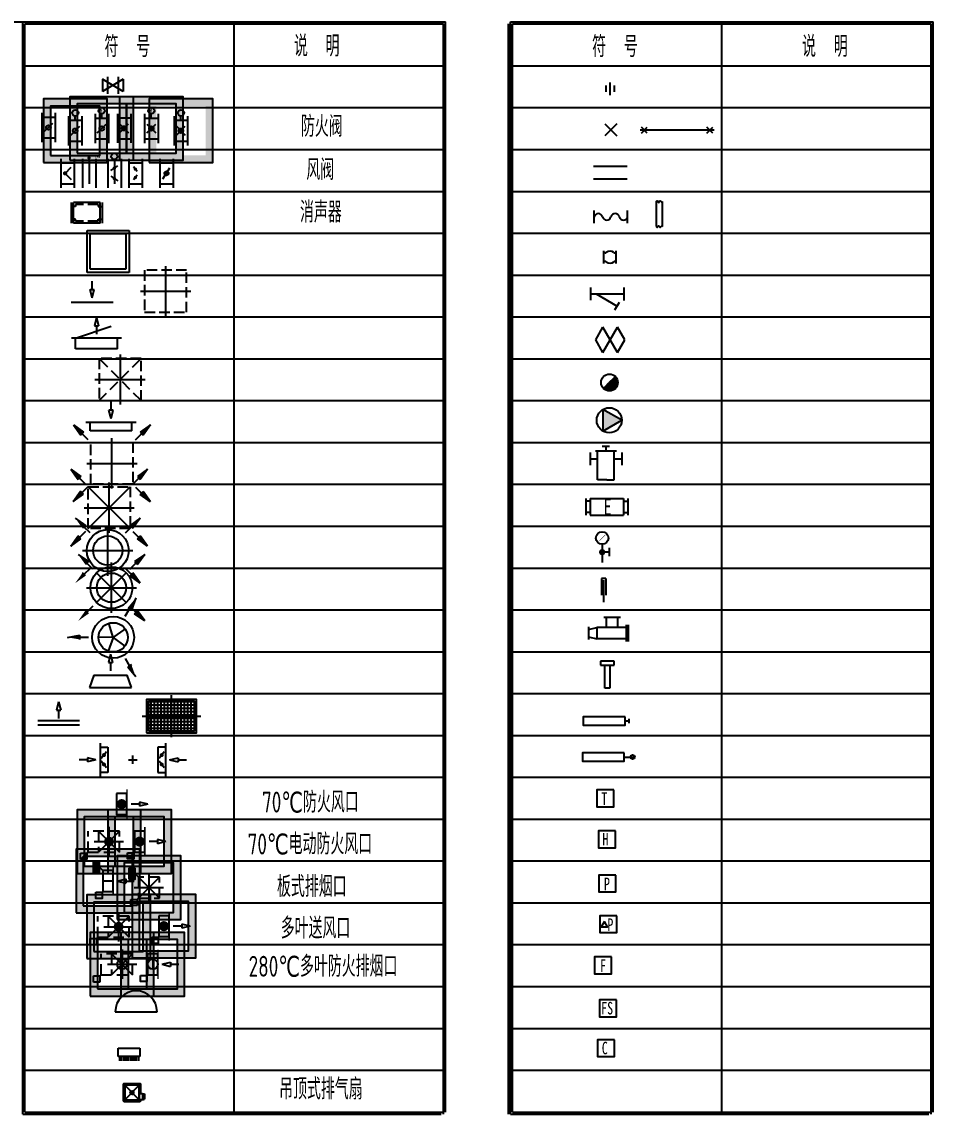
# Model space of a CAD drawing. Extents: x -671963 to 121422, y -4288 to 1713462.
# Drawn here: x -43734 to -21955, y 10145 to 36245 of the extents above; entities that cross this region are included whole.
import ezdxf
from ezdxf.enums import TextEntityAlignment as Align

# ---------------------------------------------------------------- set-up
doc = ezdxf.new("R2010")
doc.units = 0
doc.header["$LTSCALE"] = 1000
for name, pattern in [('DASH', [0.35, 0.25, -0.1]), ('DASHED2', [0.375, 0.25, -0.125]), ('HIDDEN', [9.525, 6.35, -3.175])]:
    doc.linetypes.add(name, pattern=pattern)
doc.layers.get('0').update_dxf_attribs({"linetype": 'CONTINUOUS'})
doc.layers.add('H-CON', color=7, linetype='CONTINUOUS', plot=False)
for name, color, linetype in [('H-DAPP-DAMP', 3, 'CONTINUOUS'), ('H-DAPP-EDAMP', 31, 'CONTINUOUS'), ('H-DAPP-FDAMP', 161, 'CONTINUOUS'), ('H-DAPP-GRIL', 11, 'CONTINUOUS'), ('H-DAPP-GRIL-MDV', 11, 'CONTINUOUS'), ('H-DIMS', 3, 'CONTINUOUS'), ('H-DUCT-APPE', 7, 'CONTINUOUS'), ('H-EQUP-ELSE', 4, 'CONTINUOUS'), ('H-EQUP-FAN', 4, 'CONTINUOUS'), ('H-EQUP-HEAT', 4, 'CONTINUOUS'), ('H-EQUP-PUMP', 4, 'CONTINUOUS'), ('H-HT-PIPE-DPG', 120, 'CONTINUOUS'), ('h-papp-valv', 3, 'CONTINUOUS'), ('H-PIPE', 1, 'CONTINUOUS'), ('H-PIPE-DIMS', 7, 'CONTINUOUS'), ('M-HT-EQPM', 10, 'CONTINUOUS')]:
    doc.layers.add(name, color=color, linetype=linetype)
doc.styles.get("Standard").update_dxf_attribs({"font": 'STFANGSO.TTF', "width": 0.7})
doc.styles.add('TH-STYLE1', font='STFANGSO.TTF', dxfattribs={"width": 0.7})
doc.styles.add('TH-STYLE3', font='TSSDENG', dxfattribs={"width": 0.7, "bigfont": 'TSSDCHN'})

# ---------------------------------------------------------------- blocks, each defined once
blk = doc.blocks.new('*U17')
at = {"layer": 'H-DUCT-APPE'}
for p, q in [((-500, 740), (0, 740)), ((-500, 690), (0, 690)), ((-500, 50), (-500, 690)), ((-450, 640), (-400, 640)), ((-400, 640), (-400, 740)), ((-100, 640), (-100, 740)), ((-50, 640), (-100, 640)), ((0, 50), (0, 690)), ((-500, 50), (0, 50)), ((-500, 0), (0, 0)), ((-450, 100), (-400, 100)), ((-400, 100), (-400, 0)), ((-100, 100), (-100, 0)), ((-50, 100), (-100, 100))]:
    blk.add_line(p, q, dxfattribs=at)
at = {"layer": 'H-DUCT-APPE', "linetype": 'DASH'}
for p, q in [((-450, 100), (-450, 640)), ((-50, 100), (-50, 640))]:
    blk.add_line(p, q, dxfattribs=at)
blk = doc.blocks.new('*U57')
at = {"layer": 'H-DAPP-GRIL', "linetype": 'ByBlock'}
for p, q in [((0, 500), (0, 700)), ((50, 500), (-50, 500)), ((0, 300), (-50, 500)), ((0, 300), (50, 500))]:
    blk.add_line(p, q, dxfattribs=at)
at = {"layer": 'H-DAPP-GRIL'}
for p, q in [((600, 200), (-600, 200)), ((-500, 0), (-500, 200)), ((500, 0), (-500, 0)), ((500, 0), (500, 200))]:
    blk.add_line(p, q, dxfattribs=at)
blk = doc.blocks.new('*U55')
at = {"layer": 'H-DAPP-GRIL'}
for p, q in [((-500, 250), (350, 541)), ((600, 250), (-600, 250)), ((-500, 0), (-500, 250)), ((500, 0), (-500, 0)), ((500, 0), (500, 250))]:
    blk.add_line(p, q, dxfattribs=at)
at = {"layer": 'H-DAPP-GRIL', "linetype": 'ByBlock'}
for p, q in [((0, 750), (-50, 550)), ((-50, 550), (50, 550)), ((0, 750), (50, 550)), ((0, 550), (0, 350))]:
    blk.add_line(p, q, dxfattribs=at)
blk = doc.blocks.new('*U56')
at = {"layer": 'H-DAPP-GRIL', "linetype": 'ByBlock'}
for p, q in [((0, 600), (0, -600)), ((-600, 0), (600, 0))]:
    blk.add_line(p, q, dxfattribs=at)
at = {"layer": 'H-DAPP-GRIL', "linetype": 'DASHED2'}
for p, q in [((-500, -500), (500, 500)), ((500, -500), (-500, 500))]:
    blk.add_line(p, q, dxfattribs=at)
at = {"layer": 'H-DAPP-GRIL', "linetype": 'DASH'}
blk.add_lwpolyline([(-500, -500), (500, -500), (500, 500), (-500, 500)], close=True, dxfattribs=at)
blk = doc.blocks.new('*U53')
at = {"layer": 'H-DAPP-GRIL', "linetype": 'ByBlock'}
for p, q in [((-50, 300), (50, 300)), ((0, 100), (-50, 300)), ((0, 300), (0, 500)), ((0, 100), (50, 300))]:
    blk.add_line(p, q, dxfattribs=at)
at = {"layer": 'H-DAPP-GRIL'}
blk.add_line((-500, 0), (500, 0), dxfattribs=at)
blk = doc.blocks.new('*U54')
at = {"layer": 'H-DAPP-GRIL', "linetype": 'ByBlock'}
for p, q in [((0, 600), (0, -600)), ((-600, 0), (600, 0))]:
    blk.add_line(p, q, dxfattribs=at)
at = {"layer": 'H-DAPP-GRIL', "linetype": 'DASH'}
blk.add_lwpolyline([(-500, -500), (500, -500), (500, 500), (-500, 500)], close=True, dxfattribs=at)
blk = doc.blocks.new('*U58')
at = {"layer": 'H-DAPP-GRIL'}
for points in [[(-675, 743), (-745, 673), (-920, 918)], [(674, 744), (744, 674), (919, 919)], [(-681, -737), (-752, -667), (-926, -912)], [(674, -744), (744, -674), (919, -919)]]:
    blk.add_hatch(color=256, dxfattribs=at).paths.add_polyline_path(points)
for p, q in [((-920, 918), (-675, 743)), ((-920, 918), (-745, 673)), ((919, 919), (674, 744)), ((919, 919), (744, 674)), ((-675, 743), (-745, 673)), ((-567, 565), (-710, 708)), ((0, -600), (0, 600)), ((566, 566), (709, 709)), ((674, 744), (744, 674)), ((-600, 0), (600, 0)), ((-926, -912), (-752, -667)), ((-926, -912), (-681, -737)), ((-681, -737), (-752, -667)), ((-573, -558), (-716, -702)), ((566, -566), (709, -709)), ((674, -744), (744, -674)), ((919, -919), (674, -744)), ((919, -919), (744, -674))]:
    blk.add_line(p, q, dxfattribs=at)
at = {"layer": 'H-DAPP-GRIL', "linetype": 'DASH'}
for p, q in [((-500, -500), (-500, 500)), ((-500, 500), (500, 500)), ((500, 500), (500, -500)), ((500, -500), (-500, -500))]:
    blk.add_line(p, q, dxfattribs=at)
blk = doc.blocks.new('*U59')
at = {"layer": 'H-DAPP-GRIL'}
for points in [[(-675, 743), (-745, 673), (-920, 918)], [(674, 744), (744, 674), (919, 919)], [(-675, -743), (-745, -673), (-920, -918)], [(674, -744), (744, -674), (919, -919)]]:
    blk.add_hatch(color=256, dxfattribs=at).paths.add_polyline_path(points)
for p, q in [((-920, 918), (-675, 743)), ((-920, 918), (-745, 673)), ((919, 919), (674, 744)), ((919, 919), (744, 674)), ((-675, 743), (-745, 673)), ((-567, 565), (-710, 708)), ((0, -600), (0, 600)), ((566, 566), (709, 709)), ((674, 744), (744, 674)), ((-500, -500), (500, 500)), ((-500, 500), (500, -500)), ((-600, 0), (600, 0)), ((-497, -497), (-500, -500)), ((-920, -918), (-745, -673)), ((-920, -918), (-675, -743)), ((-675, -743), (-745, -673)), ((-567, -565), (-710, -708)), ((566, -566), (709, -709)), ((674, -744), (744, -674)), ((919, -919), (674, -744)), ((919, -919), (744, -674))]:
    blk.add_line(p, q, dxfattribs=at)
at = {"layer": 'H-DAPP-GRIL', "linetype": 'DASH'}
for p, q in [((-500, -500), (-500, 500)), ((-500, 500), (500, 500)), ((500, 500), (500, -500)), ((500, -500), (-500, -500))]:
    blk.add_line(p, q, dxfattribs=at)
blk = doc.blocks.new('*U60')
at = {"layer": 'H-DAPP-GRIL'}
for points in [[(-533, 603), (-603, 533), (-778, 778)], [(533, 603), (603, 533), (778, 778)], [(-533, -603), (-603, -533), (-778, -778)], [(533, -603), (603, -533), (778, -778)]]:
    blk.add_hatch(color=256, dxfattribs=at).paths.add_polyline_path(points)
for p, q in [((-778, 778), (-533, 603)), ((-533, 603), (-603, 533)), ((-424, 424), (-568, 568)), ((0, -600), (0, 600)), ((424, 424), (568, 568)), ((778, 778), (533, 603)), ((533, 603), (603, 533)), ((778, 778), (603, 533)), ((-600, 0), (600, 0)), ((-424, -424), (-568, -568)), ((424, -424), (568, -568)), ((-533, -603), (-603, -533)), ((533, -603), (603, -533)), ((778, -778), (533, -603)), ((778, -778), (603, -533))]:
    blk.add_line(p, q, dxfattribs=at)
for radius in [500, 350]:
    blk.add_circle((0, 0), radius, dxfattribs=at)
blk = doc.blocks.new('*U61')
at = {"layer": 'H-DAPP-GRIL'}
for points in [[(-551, 622), (-622, 551), (-796, 796)], [(551, 622), (622, 551), (796, 796)], [(-551, -622), (-622, -551), (-796, -796)], [(551, -622), (622, -551), (796, -796)]]:
    blk.add_hatch(color=256, dxfattribs=at).paths.add_polyline_path(points)
for p, q in [((-796, 796), (-551, 622)), ((796, 796), (551, 622)), ((796, 796), (622, 551)), ((-551, 622), (-622, 551)), ((-443, 443), (-586, 586)), ((0, -600), (0, 600)), ((443, 443), (586, 586)), ((551, 622), (622, 551)), ((-354, -354), (354, 354)), ((354, -354), (-354, 354)), ((-600, 0), (600, 0)), ((-443, -443), (-586, -586)), ((443, -443), (586, -586)), ((-551, -622), (-622, -551)), ((551, -622), (622, -551)), ((796, -796), (551, -622)), ((796, -796), (622, -551))]:
    blk.add_line(p, q, dxfattribs=at)
for radius in [500, 350]:
    blk.add_circle((0, 0), radius, dxfattribs=at)
blk = doc.blocks.new('*U62')
at = {"layer": 'H-DAPP-GRIL'}
for points in [[(350, 710), (436, 660), (541, 942)], [(-794, -50), (-794, 50), (-1091, 0)], [(436, -660), (349, -710), (541, -942)]]:
    blk.add_hatch(color=256, dxfattribs=at).paths.add_polyline_path(points)
for p, q in [((541, 942), (436, 660)), ((291, 509), (393, 685)), ((350, 710), (436, 660)), ((0, 0), (-103, 335)), ((-1091, 0), (-794, 50)), ((-794, -50), (-794, 50)), ((-591, 0), (-794, 0)), ((0, 0), (-350, 8)), ((0, 0), (-116, -330)), ((0, 0), (288, 199)), ((0, 0), (278, -213)), ((291, -509), (392, -685)), ((436, -660), (349, -710)), ((541, -942), (349, -710))]:
    blk.add_line(p, q, dxfattribs=at)
for radius in [500, 350]:
    blk.add_circle((0, 0), radius, dxfattribs=at)
blk = doc.blocks.new('*U65')
at = {"layer": 'H-DAPP-GRIL'}
for p, q in [((-780, 400), (-780, -400)), ((-780, 300), (-600, 300)), ((-600, 300), (-600, -300)), ((780, 300), (600, 300)), ((600, 300), (600, -300)), ((780, 400), (780, -400)), ((-627, 191), (-753, 34)), ((-100, 0), (100, 0)), ((0, -100), (0, 100)), ((753, 191), (627, 34)), ((-627, -191), (-753, -34)), ((753, -191), (627, -34)), ((-600, -300), (-780, -300)), ((600, -300), (780, -300))]:
    blk.add_line(p, q, dxfattribs=at)
at = {"layer": 'H-DAPP-GRIL', "linetype": 'ByBlock'}
for p, q in [((-1080, 50), (-1080, -50)), ((-880, 0), (-1080, 50)), ((880, 0), (1080, 50)), ((1080, 50), (1080, -50)), ((-1080, 0), (-1280, 0)), ((-880, 0), (-1080, -50)), ((880, 0), (1080, -50)), ((1080, 0), (1280, 0))]:
    blk.add_line(p, q, dxfattribs=at)
at = {"layer": 'H-DAPP-GRIL', "const_width": 48}
for points in [[(-714, 112, 1), (-666, 112, 1)], [(666, 112, 1), (714, 112, 1)], [(-714, -112, -1), (-666, -112, -1)], [(666, -112, -1), (714, -112, -1)]]:
    blk.add_lwpolyline(points, format="xyb", close=True, dxfattribs=at)
blk = doc.blocks.new('*U63')
at = {"layer": 'H-DAPP-GRIL', "linetype": 'ByBlock'}
for p, q in [((0, 800), (-50, 600)), ((0, 800), (50, 600)), ((-50, 600), (50, 600)), ((0, 600), (0, 400)), ((-400, 300), (-500, 0)), ((-400, 300), (400, 300)), ((500, 0), (400, 300)), ((-500, 0), (500, 0))]:
    blk.add_line(p, q, dxfattribs=at)
blk = doc.blocks.new('*U81')
at = {"layer": 'H-DAPP-GRIL', "linetype": 'ByBlock'}
for p, q in [((0, 550), (-50, 350)), ((0, 550), (50, 350)), ((-50, 350), (50, 350)), ((0, 350), (0, 150)), ((-500, 100), (500, 100))]:
    blk.add_line(p, q, dxfattribs=at)
at = {"layer": 'H-DAPP-GRIL'}
blk.add_line((-500, 0), (500, 0), dxfattribs=at)
blk = doc.blocks.new('*U64')
at = {"layer": 'H-DAPP-GRIL'}
h = blk.add_hatch(dxfattribs=at)
h.set_pattern_fill('ANSI37', color=256, scale=50, angle=45, style=0)
h.set_pattern_definition([(90, (0, 0), (-79.375, 7e-15), []), (180, (0, 0), (-7e-15, -79.375), [])])
h.paths.add_polyline_path([(-550, -350), (550, -350), (550, 350), (-550, 350)])
for points in [[(-600, -400), (600, -400), (600, 400), (-600, 400)], [(-550, -350), (550, -350), (550, 350), (-550, 350)]]:
    blk.add_lwpolyline(points, close=True, dxfattribs=at)
for points in [[(0, -500), (0, 500)], [(-700, 0), (700, 0)]]:
    blk.add_lwpolyline(points, dxfattribs=at)
blk = doc.blocks.new('*U82')
at = {"layer": 'H-DAPP-GRIL', "linetype": 'ByBlock'}
for p, q in [((0, 750), (-50, 550)), ((-50, 550), (50, 550)), ((0, 750), (50, 550)), ((0, 550), (0, 350))]:
    blk.add_line(p, q, dxfattribs=at)
at = {"layer": 'H-DAPP-GRIL', "linetype": 'ByBlock', "const_width": 35}
blk.add_lwpolyline([(-350, 250), (350, 250)], dxfattribs=at)
at = {"layer": 'H-DAPP-GRIL', "linetype": 'ByBlock'}
blk.add_lwpolyline([(-250, 0), (250, 0), (250, 250), (-250, 250)], close=True, dxfattribs=at)
at = {"layer": 'H-DAPP-GRIL', "linetype": 'ByBlock', "const_width": 120}
blk.add_lwpolyline([(-60, 125, 1), (60, 125, 1)], format="xyb", close=True, dxfattribs=at)
blk = doc.blocks.new('弱电控制点-控制+反馈')
at = {"layer": 'H-CON'}
h = blk.add_hatch(color=256, dxfattribs=at)
h.dxf.hatch_style = 1
h.paths.add_polyline_path([(760, 760), (-760, 760), (-760, -760), (760, -760), (760, 518), (590, 402), (590, -590), (-590, -590), (-590, 590), (590, 590), (590, 402), (760, 518)])
for points in [[(-760, -760), (760, -760), (760, 760), (-760, 760)], [(-590, -590), (590, -590), (590, 590), (-590, 590)]]:
    blk.add_lwpolyline(points, close=True, dxfattribs=at)
blk = doc.blocks.new('*U204')
at = {"layer": 'H-DAPP-GRIL-MDV'}
h = blk.add_hatch(color=256, dxfattribs=at)
h.dxf.hatch_style = 1
h.paths.add_polyline_path([(415, -165), (415, -15), (265, -15)])
at = {"layer": 'H-DAPP-GRIL-MDV', "linetype": 'ByBlock'}
for p, q in [((0, 750), (-50, 550)), ((-50, 550), (50, 550)), ((0, 750), (50, 550)), ((0, 550), (0, 350))]:
    blk.add_line(p, q, dxfattribs=at)
at = {"layer": 'H-DAPP-GRIL-MDV'}
for p, q in [((265, -15), (250, 0)), ((415, -165), (265, -15))]:
    blk.add_line(p, q, dxfattribs=at)
at = {"layer": 'H-DAPP-GRIL-MDV', "linetype": 'ByBlock', "const_width": 35}
blk.add_lwpolyline([(-350, 250), (350, 250)], dxfattribs=at)
at = {"layer": 'H-DAPP-GRIL-MDV', "linetype": 'ByBlock'}
blk.add_lwpolyline([(-250, 0), (250, 0), (250, 250), (-250, 250)], close=True, dxfattribs=at)
at = {"layer": 'H-DAPP-GRIL-MDV', "linetype": 'ByBlock', "const_width": 120}
blk.add_lwpolyline([(-60, 125, 1), (60, 125, 1)], format="xyb", close=True, dxfattribs=at)
at = {"layer": 'H-DAPP-GRIL-MDV'}
blk.add_lwpolyline([(265, -165), (265, -15), (415, -15), (415, -165)], close=True, dxfattribs=at)
at = {"layer": 'H-CON', "rotation": 90}
blk.add_blockref('弱电控制点-控制+反馈', (0, 125), dxfattribs=at)
blk = doc.blocks.new('*U203')
at = {"layer": 'H-DAPP-GRIL-MDV', "linetype": 'ByBlock'}
h = blk.add_hatch(color=256, dxfattribs=at)
h.dxf.hatch_style = 1
h.paths.add_polyline_path([(-530, -430), (-530, -280), (-680, -430)])
for p, q in [((0, 350), (0, -350)), ((-350, 0), (350, 0)), ((250, 250), (-250, -250)), ((-250, 250), (250, -250)), ((-500, -250), (-530, -280)), ((-680, -430), (-680, -280)), ((-680, -280), (-530, -280)), ((-680, -430), (-530, -280)), ((-530, -430), (-680, -430)), ((-530, -280), (-530, -430))]:
    blk.add_line(p, q, dxfattribs=at)
at = {"layer": 'H-DAPP-GRIL-MDV', "linetype": 'DASHED2'}
for p, q in [((-500, -250), (-500, 250)), ((250, 250), (-500, 250)), ((-250, 250), (-250, -250)), ((250, -250), (250, 250)), ((-500, -250), (250, -250))]:
    blk.add_line(p, q, dxfattribs=at)
at = {"layer": 'H-DAPP-GRIL-MDV', "linetype": 'ByBlock', "const_width": 117}
blk.add_lwpolyline([(-58, 0, 1), (58, 0, 1)], format="xyb", close=True, dxfattribs=at)
at = {"layer": 'H-CON'}
blk.add_blockref('弱电控制点-控制+反馈', (0, 0), dxfattribs=at)
blk = doc.blocks.new('*U209')
at = {"layer": 'H-DAPP-GRIL-MDV', "linetype": 'ByBlock'}
for p, q in [((0, 350), (0, -350)), ((-350, 0), (350, 0)), ((250, 250), (-250, -250)), ((-250, 250), (250, -250)), ((-500, -250), (-530, -280)), ((-680, -430), (-680, -280)), ((-680, -280), (-530, -280)), ((-530, -430), (-680, -430)), ((-530, -280), (-530, -430))]:
    blk.add_line(p, q, dxfattribs=at)
at = {"layer": 'H-DAPP-GRIL-MDV', "linetype": 'DASHED2'}
for p, q in [((-500, -250), (-500, 250)), ((250, 250), (-500, 250)), ((-250, 250), (-250, -250)), ((250, -250), (250, 250)), ((-500, -250), (250, -250))]:
    blk.add_line(p, q, dxfattribs=at)
at = {"layer": 'H-DAPP-GRIL-MDV'}
blk.add_circle((0, 0), 120, dxfattribs=at)
at = {"layer": 'H-CON'}
blk.add_blockref('弱电控制点-控制+反馈', (0, 0), dxfattribs=at)
blk = doc.blocks.new('*U210')
at = {"layer": 'H-DAPP-GRIL-MDV', "linetype": 'ByBlock'}
for p, q in [((-50, 550), (50, 550)), ((0, 350), (-50, 550)), ((0, 550), (0, 750)), ((0, 350), (50, 550))]:
    blk.add_line(p, q, dxfattribs=at)
at = {"layer": 'H-DAPP-GRIL-MDV'}
for p, q in [((-120, 125), (120, 125)), ((265, -15), (250, 0))]:
    blk.add_line(p, q, dxfattribs=at)
at = {"layer": 'H-DAPP-GRIL-MDV', "linetype": 'ByBlock', "const_width": 35}
blk.add_lwpolyline([(-350, 250), (350, 250)], dxfattribs=at)
at = {"layer": 'H-DAPP-GRIL-MDV', "linetype": 'ByBlock'}
blk.add_lwpolyline([(-250, 0), (250, 0), (250, 250), (-250, 250)], close=True, dxfattribs=at)
at = {"layer": 'H-DAPP-GRIL-MDV'}
blk.add_lwpolyline([(265, -165), (265, -15), (415, -15), (415, -165)], close=True, dxfattribs=at)
blk.add_circle((0, 125), 120, dxfattribs=at)
at = {"layer": 'H-CON', "rotation": 90}
blk.add_blockref('弱电控制点-控制+反馈', (0, 125), dxfattribs=at)
blk = doc.blocks.new('*U205')
at = {"layer": 'H-DAPP-GRIL-MDV'}
h = blk.add_hatch(color=256, dxfattribs=at)
h.dxf.hatch_style = 1
h.paths.add_polyline_path([(-455, -80), (-455, -230), (-205, -230), (-205, -80)])
at = {"layer": 'H-DAPP-GRIL-MDV', "linetype": 'ByBlock'}
for p, q in [((-50, 550), (50, 550)), ((0, 350), (-50, 550)), ((0, 550), (0, 750)), ((0, 350), (50, 550)), ((-330, -80), (-250, 0)), ((0, 250), (0, 0))]:
    blk.add_line(p, q, dxfattribs=at)
at = {"layer": 'H-DAPP-GRIL-MDV'}
blk.add_line((265, -15), (250, 0), dxfattribs=at)
at = {"layer": 'H-DAPP-GRIL-MDV', "linetype": 'ByBlock', "const_width": 35}
blk.add_lwpolyline([(-350, 250), (350, 250)], dxfattribs=at)
at = {"layer": 'H-DAPP-GRIL-MDV', "linetype": 'ByBlock'}
blk.add_lwpolyline([(-250, 0), (250, 0), (250, 250), (-250, 250)], close=True, dxfattribs=at)
at = {"layer": 'H-DAPP-GRIL-MDV'}
for points in [[(-205, -230), (-205, -80), (-455, -80), (-455, -230)], [(265, -165), (265, -15), (415, -15), (415, -165)]]:
    blk.add_lwpolyline(points, close=True, dxfattribs=at)
at = {"layer": 'H-CON', "rotation": 90}
blk.add_blockref('弱电控制点-控制+反馈', (0, 125), dxfattribs=at)
blk = doc.blocks.new('*U206')
at = {"layer": 'H-DAPP-GRIL-MDV'}
h = blk.add_hatch(color=256, dxfattribs=at)
h.dxf.hatch_style = 1
h.paths.add_polyline_path([(-330, 455), (-480, 455), (-480, 205), (-330, 205)])
at = {"layer": 'H-DAPP-GRIL-MDV', "linetype": 'ByBlock'}
for p, q in [((-330, 330), (-250, 250)), ((0, 350), (0, -350)), ((-350, 0), (350, 0)), ((250, 250), (-250, -250)), ((-250, 250), (250, -250)), ((-250, -250), (-280, -280)), ((-430, -430), (-430, -280)), ((-430, -280), (-280, -280)), ((-280, -430), (-430, -430)), ((-280, -280), (-280, -430))]:
    blk.add_line(p, q, dxfattribs=at)
at = {"layer": 'H-DAPP-GRIL-MDV', "linetype": 'DASHED2'}
for p, q in [((250, 250), (-250, 250)), ((-250, 250), (-250, -250)), ((250, -250), (250, 250)), ((-250, -250), (250, -250))]:
    blk.add_line(p, q, dxfattribs=at)
at = {"layer": 'H-DAPP-GRIL-MDV'}
blk.add_lwpolyline([(-480, 205), (-330, 205), (-330, 455), (-480, 455)], close=True, dxfattribs=at)
at = {"layer": 'H-CON'}
blk.add_blockref('弱电控制点-控制+反馈', (0, 0), dxfattribs=at)
blk = doc.blocks.new('*U208')
at = {"layer": 'H-DAPP-GRIL-MDV', "linetype": 'ByBlock'}
for p, q in [((0, 750), (-50, 550)), ((-50, 550), (50, 550)), ((0, 750), (50, 550)), ((0, 550), (0, 350))]:
    blk.add_line(p, q, dxfattribs=at)
at = {"layer": 'H-DAPP-GRIL-MDV'}
blk.add_line((265, -15), (250, 0), dxfattribs=at)
at = {"layer": 'H-DAPP-GRIL-MDV', "linetype": 'ByBlock', "const_width": 35}
blk.add_lwpolyline([(-350, 250), (350, 250)], dxfattribs=at)
at = {"layer": 'H-DAPP-GRIL-MDV', "linetype": 'ByBlock'}
blk.add_lwpolyline([(-250, 0), (250, 0), (250, 250), (-250, 250)], close=True, dxfattribs=at)
at = {"layer": 'H-DAPP-GRIL-MDV', "linetype": 'ByBlock', "const_width": 120}
blk.add_lwpolyline([(-60, 125, 1), (60, 125, 1)], format="xyb", close=True, dxfattribs=at)
at = {"layer": 'H-DAPP-GRIL-MDV'}
blk.add_lwpolyline([(265, -165), (265, -15), (415, -15), (415, -165)], close=True, dxfattribs=at)
at = {"layer": 'H-CON', "rotation": 90}
blk.add_blockref('弱电控制点-控制+反馈', (0, 125), dxfattribs=at)
blk = doc.blocks.new('*U207')
at = {"layer": 'H-DAPP-GRIL-MDV', "linetype": 'ByBlock'}
for p, q in [((0, 350), (0, -350)), ((-350, 0), (350, 0)), ((250, 250), (-250, -250)), ((-250, 250), (250, -250)), ((-500, -250), (-530, -280)), ((-680, -430), (-680, -280)), ((-680, -280), (-530, -280)), ((-530, -430), (-680, -430)), ((-530, -280), (-530, -430))]:
    blk.add_line(p, q, dxfattribs=at)
at = {"layer": 'H-DAPP-GRIL-MDV', "linetype": 'DASHED2'}
for p, q in [((-500, -250), (-500, 250)), ((250, 250), (-500, 250)), ((-250, 250), (-250, -250)), ((250, -250), (250, 250)), ((-500, -250), (250, -250))]:
    blk.add_line(p, q, dxfattribs=at)
at = {"layer": 'H-DAPP-GRIL-MDV', "linetype": 'ByBlock', "const_width": 117}
blk.add_lwpolyline([(-58, 0, 1), (58, 0, 1)], format="xyb", close=True, dxfattribs=at)
at = {"layer": 'H-CON'}
blk.add_blockref('弱电控制点-控制+反馈', (0, 0), dxfattribs=at)
blk = doc.blocks.new('*U84')
at = {"layer": 'H-DAPP-GRIL'}
blk.add_line((0, 500), (0, -500), dxfattribs=at)
blk.add_arc((0, 0), 500, 270, 90, dxfattribs=at)
blk = doc.blocks.new('*U105')
at = {"layer": 'H-DUCT-APPE'}
for p, q in [((-500, -500), (-500, 500)), ((-500, 500), (500, 500)), ((500, 500), (500, -500)), ((500, -500), (-500, -500))]:
    blk.add_line(p, q, dxfattribs=at)
at = {"layer": 'H-DUCT-APPE', "linetype": 'HIDDEN', "ltscale": 0.5}
for p, q in [((-425, -425), (-425, 425)), ((-425, 425), (425, 425)), ((425, 425), (425, -425)), ((425, -425), (-425, -425))]:
    blk.add_line(p, q, dxfattribs=at)
blk = doc.blocks.new('*U16')
at = {"layer": 'H-EQUP-FAN'}
for p, q in [((173, 173), (-173, -173)), ((-173, 173), (173, -173)), ((173, -27), (249, -27)), ((173, -27), (173, -169)), ((173, -169), (249, -169)), ((249, -27), (249, -169)), ((249, -31), (275, -31)), ((249, -166), (275, -166)), ((275, -31), (275, -166)), ((275, -31), (280, -34)), ((280, -162), (275, -166)), ((280, -34), (280, -162)), ((280, -34), (302, -34)), ((280, -162), (302, -162)), ((302, -34), (302, -162))]:
    blk.add_line(p, q, dxfattribs=at)
blk.add_lwpolyline([(211, -27), (211, 189, 0.414214), (189, 211), (-189, 211, 0.414214), (-211, 189), (-211, -189, 0.414214), (-189, -211), (189, -211, 0.414214), (211, -189), (211, -169)], format="xyb", dxfattribs=at)
blk.add_lwpolyline([(189, -27), (189, 189), (-189, 189), (-189, -189), (189, -189), (189, -169)], dxfattribs=at)
blk.add_lwpolyline([(-173, -173), (173, -173), (173, 173), (-173, 173)], close=True, dxfattribs=at)
blk.add_circle((0, 0), 43.5, dxfattribs=at)
blk = doc.blocks.new('*U104')
at = {"layer": 'H-HT-PIPE-DPG'}
for p, q in [((-225, 0), (-225, -100)), ((-175, 0), (-175, -100)), ((-125, 0), (-125, -100)), ((-75, 0), (-75, -100)), ((-25, 0), (-25, -100)), ((25, 0), (25, -100)), ((75, 0), (75, -100)), ((125, 0), (125, -100)), ((175, 0), (175, -100)), ((225, 0), (225, -100))]:
    blk.add_line(p, q, dxfattribs=at)
at = {"layer": 'M-HT-EQPM'}
for p, q in [((-260, 0), (-260, 200)), ((-260, 200), (260, 200)), ((260, 0), (-260, 0)), ((260, 200), (260, 0))]:
    blk.add_line(p, q, dxfattribs=at)
blk = doc.blocks.new('*U20')
at = {"layer": 'h-papp-valv'}
for p, q in [((186901, 54049), (186901, 53649)), ((187151, 54049), (187151, 53649)), ((187276, 53999), (186776, 53699)), ((187276, 53699), (186776, 53999)), ((186776, 53999), (186776, 53699)), ((187276, 53999), (187276, 53699))]:
    blk.add_line(p, q, dxfattribs=at)
blk = doc.blocks.new('TH-水阀')
at = {"layer": 'h-papp-valv'}
blk.add_blockref('*U20', (-187026, -53849), dxfattribs=at)
blk = doc.blocks.new('*U124')
for p, q in [((-160, 350), (-160, -350)), ((160, 350), (160, -350)), ((-160, 250), (160, 250)), ((-106, -106), (106, 106)), ((-160, -250), (160, -250))]:
    blk.add_line(p, q)
blk.add_circle((0, 0), 55)
blk = doc.blocks.new('*U123')
h = blk.add_hatch(color=256)
edge = h.paths.add_edge_path()
edge.add_arc((0, 0), 55, 0, 360)
for p, q in [((-160, 350), (-160, -350)), ((160, 350), (160, -350)), ((-160, 250), (160, 250)), ((-106, -106), (106, 106)), ((-106, 106), (106, -106)), ((-160, -250), (160, -250))]:
    blk.add_line(p, q)
blk.add_circle((0, 0), 55)
blk = doc.blocks.new('*U200')
for p, q in [((-160, 350), (-160, -350)), ((0, 250), (0, 350)), ((160, 350), (160, -350)), ((-160, 250), (160, 250)), ((-106, -106), (106, 106)), ((-160, -250), (160, -250))]:
    blk.add_line(p, q)
for centre, radius in [((0, 425), 75), ((0, 0), 55)]:
    blk.add_circle(centre, radius)
at = {"layer": 'H-CON'}
blk.add_blockref('弱电控制点-控制+反馈', (0, 0), dxfattribs=at)
at = {"insert": (-41, 478), "char_height": 100, "width": 300.76, "attachment_point": 1}
blk.add_mtext('\\pi-300,l300,t300;{\\fSimSun|b0|i0|c134|p2;M}', dxfattribs=at)
blk = doc.blocks.new('*U199')
h = blk.add_hatch(color=256)
edge = h.paths.add_edge_path()
edge.add_arc((0, 0), 55, 0, 360)
for p, q in [((-160, 350), (-160, -350)), ((0, 250), (0, 350)), ((160, 350), (160, -350)), ((-160, 250), (160, 250)), ((-106, -106), (106, 106)), ((-106, 106), (106, -106)), ((-160, -250), (160, -250))]:
    blk.add_line(p, q)
for centre, radius in [((0, 425), 75), ((0, 0), 55)]:
    blk.add_circle(centre, radius)
at = {"layer": 'H-CON'}
blk.add_blockref('弱电控制点-控制+反馈', (0, 0), dxfattribs=at)
at = {"insert": (-34, 480), "char_height": 100, "width": 300.76, "attachment_point": 1}
blk.add_mtext('\\pi-300,l300,t300;{\\fSimSun|b0|i0|c134|p2;M}', dxfattribs=at)
blk = doc.blocks.new('*U126')
h = blk.add_hatch(color=256)
edge = h.paths.add_edge_path()
edge.add_arc((-55, 0), 51.6, 0, 360)
for p, q in [((-160, 350), (-160, -350)), ((160, 350), (160, -350)), ((-160, 250), (160, 250)), ((-55, 0), (88, 149)), ((-55, 0), (88, -147)), ((-160, -250), (160, -250))]:
    blk.add_line(p, q)
blk = doc.blocks.new('*U128')
for p, q in [((-160, 350), (-160, -350)), ((0, 330), (0, -250)), ((160, 350), (160, -350))]:
    blk.add_line(p, q)
at = {"const_width": 40}
blk.add_lwpolyline([(-20, 369, 1), (20, 369, 1)], format="xyb", close=True, dxfattribs=at)
at = {"insert": (138, 446), "char_height": 80, "width": 324.61, "attachment_point": 1}
blk.add_mtext('CAV', dxfattribs=at)
blk = doc.blocks.new('*U130')
for p, q in [((-160, 350), (-160, -350)), ((0, 330), (0, -250)), ((160, 350), (160, -350)), ((-85, 68), (85, 182)), ((-85, -68), (85, -182))]:
    blk.add_line(p, q)
at = {"const_width": 40}
for points in [[(-20, 125, 1), (20, 125, 1)], [(-20, -125, 1), (20, -125, 1)]]:
    blk.add_lwpolyline(points, format="xyb", close=True, dxfattribs=at)
blk.add_circle((0, 405), 75)
blk = doc.blocks.new('*U132')
for p, q in [((-160, 350), (-160, -350)), ((160, 350), (160, -350)), ((-160, 250), (160, 250)), ((41, 43), (-41, 157)), ((-160, -250), (160, -250)), ((41, -43), (-41, -157))]:
    blk.add_line(p, q)
at = {"const_width": 40}
for points in [[(-20, 100, 1), (20, 100, 1)], [(-20, -100, 1), (20, -100, 1)]]:
    blk.add_lwpolyline(points, format="xyb", close=True, dxfattribs=at)
blk = doc.blocks.new('*U134')
h = blk.add_hatch(color=256)
edge = h.paths.add_edge_path()
edge.add_arc((0, 0), 50, 0, 360)
for p, q in [((-160, 350), (-160, -350)), ((160, 350), (160, -350)), ((-160, 250), (160, 250)), ((-84, -134), (83, 132)), ((-160, -250), (160, -250))]:
    blk.add_line(p, q)
blk.add_circle((0, 0), 50)
blk = doc.blocks.new('*U201')
at = {"layer": 'H-CON'}
h = blk.add_hatch(color=256, dxfattribs=at)
h.dxf.hatch_style = 1
h.paths.add_polyline_path([(760, 760), (-760, 760), (-760, -760), (760, -760), (760, 518), (590, 402), (590, -590), (-590, -590), (-590, 590), (590, 590), (590, 402), (760, 518)])
for p, q in [((-160, 350), (-160, -350)), ((0, 250), (0, 350)), ((160, 350), (160, -350)), ((-160, 250), (160, 250)), ((-106, -106), (106, 106)), ((-160, -250), (160, -250))]:
    blk.add_line(p, q)
for centre, radius in [((0, 425), 75), ((0, 0), 55)]:
    blk.add_circle(centre, radius)
for points in [[(-760, -760), (760, -760), (760, 760), (-760, 760)], [(-590, -590), (590, -590), (590, 590), (-590, 590)]]:
    blk.add_lwpolyline(points, close=True, dxfattribs=at)
blk = doc.blocks.new('*U202')
h = blk.add_hatch(color=256)
edge = h.paths.add_edge_path()
edge.add_arc((0, 0), 55, 0, 360)
at = {"layer": 'H-CON'}
h = blk.add_hatch(color=256, dxfattribs=at)
h.dxf.hatch_style = 1
h.paths.add_polyline_path([(760, 760), (-760, 760), (-760, -760), (760, -760), (760, 518), (590, 402), (590, -590), (-590, -590), (-590, 590), (590, 590), (590, 402), (760, 518)])
for p, q in [((-160, 350), (-160, -350)), ((0, 250), (0, 350)), ((160, 350), (160, -350)), ((-160, 250), (160, 250)), ((-106, -106), (106, 106)), ((-106, 106), (106, -106)), ((-160, -250), (160, -250))]:
    blk.add_line(p, q)
for centre, radius in [((0, 425), 75), ((0, 0), 55)]:
    blk.add_circle(centre, radius)
blk.add_lwpolyline([(-760, -760), (760, -760), (760, 760), (-760, 760)], close=True, dxfattribs=at)
blk = doc.blocks.new('活接头')
at = {"layer": 'H-PIPE'}
for p, q in [((-100, -75), (-100, 75)), ((0, -150), (0, 150)), ((100, -75), (100, 75))]:
    blk.add_line(p, q, dxfattribs=at)
blk = doc.blocks.new('固定支架')
at = {"layer": 'H-PIPE'}
for p, q in [((141, 141), (-141, -141)), ((-141, 141), (141, -141))]:
    blk.add_line(p, q, dxfattribs=at)
blk = doc.blocks.new('导向支架')
at = {"layer": 'H-PIPE'}
for p, q in [((400, 150), (-400, 150)), ((400, -150), (-400, -150))]:
    blk.add_line(p, q, dxfattribs=at)
blk = doc.blocks.new('金属软管')
at = {"layer": 'h-papp-valv'}
for p, q in [((-400, -150), (-400, 150)), ((400, -150), (400, 150))]:
    blk.add_line(p, q, dxfattribs=at)
for centre, start, end in [((-300, -26), 14.4775, 165.5225), ((-100, 26), 194.4775, 345.5225), ((100, -26), 14.4775, 165.5225), ((300, 26), 194.4775, 345.5225)]:
    blk.add_arc(centre, 103, start, end, dxfattribs=at)
blk = doc.blocks.new('橡胶软管')
at = {"layer": 'h-papp-valv'}
for p, q in [((-300, -150), (-300, 150)), ((-264, 101), (-300, 101)), ((-36, 101), (0, 101)), ((0, -150), (0, 150)), ((-264, -101), (-300, -101)), ((-36, -101), (0, -101))]:
    blk.add_line(p, q, dxfattribs=at)
for centre, radius, start, end in [((-264, 138), 37.5, 270, 310.5421), ((-150, 5), 138, 49.4579, 130.5421), ((-36, 138), 37.5, 229.4579, 270), ((-264, -138), 37.5, 49.4579, 90), ((-150, -5), 138, 229.4579, 310.5421), ((-36, -138), 37.5, 90, 130.5421)]:
    blk.add_arc(centre, radius, start, end, dxfattribs=at)
blk = doc.blocks.new('Y型过滤器')
at = {"layer": 'h-papp-valv'}
for p, q in [((-400, -150), (-400, 150)), ((-400, 0), (400, 0)), ((-275, 0), (230, -292)), ((400, -157), (400, 155)), ((170, -385), (288, -201))]:
    blk.add_line(p, q, dxfattribs=at)
blk = doc.blocks.new('波纹管补偿器')
at = {"layer": 'h-papp-valv'}
for p, q in [((-346, 0), (-173, 300)), ((-173, -300), (173, 300)), ((173, -300), (-173, 300)), ((346, 0), (173, 300)), ((-173, -300), (-346, 0)), ((173, -300), (346, 0))]:
    blk.add_line(p, q, dxfattribs=at)
blk = doc.blocks.new('*X144')
at = {"color": 0}
for p, q in [((634.9, 120.48), (635.01, 120.59)), ((634.9, 120.37), (635.12, 120.59)), ((634.9, 120.54), (634.94, 120.59)), ((634.91, 120.31), (635.18, 120.59)), ((634.92, 120.21), (635.3, 120.59)), ((634.93, 120.15), (635.36, 120.59)), ((634.94, 120.05), (635.47, 120.59)), ((634.95, 120), (635.54, 120.59)), ((634.97, 119.91), (635.65, 120.59)), ((634.98, 119.86), (635.71, 120.59)), ((635.01, 119.77), (635.83, 120.59)), ((635.02, 119.72), (635.89, 120.59)), ((635.05, 119.63), (636, 120.59)), ((635.07, 119.59), (636.07, 120.59)), ((635.1, 119.5), (636.18, 120.59)), ((635.12, 119.46), (636.24, 120.59)), ((635.15, 119.38), (636.36, 120.59)), ((635.17, 119.33), (636.42, 120.59)), ((635.21, 119.26), (636.53, 120.59)), ((635.23, 119.22), (636.6, 120.59)), ((635.27, 119.14), (636.71, 120.59)), ((635.29, 119.1), (636.77, 120.59)), ((635.33, 119.03), (636.89, 120.59)), ((635.35, 118.99), (636.95, 120.59)), ((635.4, 118.92), (637.07, 120.59)), ((635.42, 118.88), (637.13, 120.59)), ((635.47, 118.82), (637.24, 120.59)), ((635.5, 118.78), (637.3, 120.59)), ((635.55, 118.72), (637.42, 120.59)), ((635.58, 118.68), (637.48, 120.59)), ((635.63, 118.62), (637.6, 120.59)), ((635.66, 118.59), (637.66, 120.59)), ((635.71, 118.53), (637.77, 120.59)), ((635.74, 118.49), (637.83, 120.59)), ((635.8, 118.44), (637.95, 120.59)), ((635.83, 118.41), (638.01, 120.59)), ((635.89, 118.35), (638.13, 120.59)), ((635.93, 118.32), (638.19, 120.59)), ((635.99, 118.27), (638.3, 120.59)), ((636.02, 118.24), (638.37, 120.59)), ((636.09, 118.19), (638.48, 120.59)), ((636.12, 118.17), (638.54, 120.59)), ((636.19, 118.12), (638.66, 120.59)), ((636.23, 118.09), (638.72, 120.59)), ((636.29, 118.05), (638.83, 120.59)), ((636.33, 118.02), (638.9, 120.59)), ((636.41, 117.98), (639.01, 120.59)), ((636.45, 117.96), (639.07, 120.59)), ((636.52, 117.92), (639.19, 120.59)), ((636.56, 117.9), (639.25, 120.59)), ((636.64, 117.86), (639.36, 120.59)), ((636.68, 117.84), (639.43, 120.59)), ((636.76, 117.81), (639.54, 120.59)), ((636.81, 117.79), (639.6, 120.59)), ((636.89, 117.76), (639.72, 120.59)), ((636.94, 117.74), (639.78, 120.59)), ((637.02, 117.72), (639.89, 120.59)), ((637.07, 117.7), (639.96, 120.59)), ((637.16, 117.68), (640.07, 120.59)), ((637.21, 117.66), (640.13, 120.59)), ((637.31, 117.64), (640.25, 120.59)), ((637.36, 117.63), (640.31, 120.59)), ((637.46, 117.62), (640.42, 120.59)), ((637.51, 117.61), (640.49, 120.59)), ((637.61, 117.6), (640.6, 120.59)), ((637.67, 117.59), (640.66, 120.59)), ((637.78, 117.59), (640.78, 120.59)), ((637.84, 117.59), (640.84, 120.59)), ((637.95, 117.59), (640.89, 120.53)), ((638.02, 117.59), (640.89, 120.46)), ((638.14, 117.6), (640.88, 120.34)), ((638.21, 117.6), (640.88, 120.27)), ((638.34, 117.62), (640.86, 120.14)), ((638.42, 117.63), (640.85, 120.06)), ((638.56, 117.66), (640.82, 119.92)), ((638.64, 117.68), (640.8, 119.84)), ((638.8, 117.73), (640.75, 119.68)), ((638.9, 117.76), (640.72, 119.59)), ((639.08, 117.83), (640.65, 119.4)), ((639.2, 117.88), (640.6, 119.28)), ((639.45, 118.02), (640.46, 119.03)), ((639.63, 118.14), (640.34, 118.85))]:
    blk.add_line(p, q, dxfattribs=at)
blk = doc.blocks.new('疏水器')
at = {"layer": 'h-papp-valv'}
blk.add_line((-341, -141), (-59, 141), dxfattribs=at)
blk.add_circle((-200, 0), 200, dxfattribs=at)
at = {"layer": 'h-papp-valv', "xscale": 66.66666666719242, "yscale": 66.66666666719242, "zscale": 66.66666666719242, "rotation": 45}
blk.add_blockref('*X144', (-24586, -35755), dxfattribs=at)
blk = doc.blocks.new('水泵')
at = {"layer": 'H-EQUP-PUMP'}
blk.add_lwpolyline([(300, 0), (-150, 260), (-150, -260)], close=True, dxfattribs=at)
blk.add_circle((0, 0), 300, dxfattribs=at)
blk.add_solid([(-150, 260), (-150, -260), (300, 0)], dxfattribs=at)
blk = doc.blocks.new('直通型（或反冲型）除污器')
at = {"layer": 'H-EQUP-ELSE'}
for p, q in [((-112, 296), (-288, 296)), ((-200, 296), (-200, 195)), ((-579, 150), (-579, -150)), ((-579, 0), (-400, 0)), ((-450, 195), (50, 195)), ((-400, -504), (-400, 195)), ((0, -504), (0, 195)), ((0, 0), (179, 0)), ((179, 150), (179, -150)), ((-179, -504), (-400, -504)), ((-179, -504), (0, -504))]:
    blk.add_line(p, q, dxfattribs=at)
blk = doc.blocks.new('除污器')
at = {"layer": 'H-EQUP-ELSE'}
for p, q in [((-517, 200), (-517, -200)), ((-417, 136), (-517, 136)), ((-417, 200), (-417, -200)), ((-417, 200), (383, 200)), ((383, 200), (383, -200)), ((383, 136), (483, 136)), ((483, 200), (483, -200)), ((-417, -136), (-517, -136)), ((-417, -200), (383, -200)), ((383, -136), (483, -136))]:
    blk.add_line(p, q, dxfattribs=at)
at = {"layer": 'H-PIPE-DIMS', "style": 'TH-STYLE1', "width": 0.7}
blk.add_text('E', height=400, dxfattribs=at).set_placement((0, 0), align=Align.MIDDLE)
blk = doc.blocks.new('压力表')
at = {"layer": 'H-EQUP-ELSE'}
for p, q in [((0, 438), (0, 234)), ((173, 151), (173, 351)), ((173, 251), (-36, 251)), ((0, 224), (0, 0))]:
    blk.add_line(p, q, dxfattribs=at)
blk.add_lwpolyline([(-63, 528, 11.2, 11.2, 0), (-9, 582, 26.2, 11.2, 0), (74, 665, 11.2, 11.2, 0)], format="xyseb", dxfattribs=at)
at = {"layer": 'H-EQUP-ELSE', "const_width": 75.1}
blk.add_lwpolyline([(0, 213, -1), (0, 288, -1)], format="xyb", close=True, dxfattribs=at)
at = {"layer": 'H-EQUP-ELSE'}
blk.add_circle((0, 588), 150, dxfattribs=at)
blk = doc.blocks.new('温度计')
at = {"layer": 'H-EQUP-ELSE'}
for p, q in [((52, 571), (-52, 571)), ((-52, 571), (-52, 171)), ((0, 528), (0, 0)), ((52, 571), (52, 171))]:
    blk.add_line(p, q, dxfattribs=at)
blk = doc.blocks.new('弯头除污器')
at = {"layer": 'H-EQUP-ELSE'}
for p, q in [((764, 372), (364, 372)), ((428, 136), (428, 372)), ((700, 136), (700, 372)), ((0, 150), (0, -150)), ((0, 86), (200, 136)), ((900, 136), (200, 136)), ((200, 136), (200, -136)), ((900, 200), (900, -200)), ((950, 200), (950, -200)), ((0, -86), (200, -136)), ((900, -136), (200, -136))]:
    blk.add_line(p, q, dxfattribs=at)
blk = doc.blocks.new('离子静电水处理器')
at = {"layer": 'H-EQUP-ELSE'}
for p, q in [((100, 443), (-223, 443)), ((-223, 443), (-223, 345)), ((-223, 345), (100, 345)), ((-123, -205), (-123, 345)), ((0, 345), (0, -205)), ((100, 345), (100, 443)), ((0, -205), (-123, -205))]:
    blk.add_line(p, q, dxfattribs=at)
blk = doc.blocks.new('散热器及手动放气阀')
at = {"layer": 'H-EQUP-HEAT'}
for p, q in [((0, 0), (100, 0)), ((100, -50), (100, 50))]:
    blk.add_line(p, q, dxfattribs=at)
blk.add_lwpolyline([(0, 100), (-1000, 100), (-1000, -100), (0, -100)], close=True, dxfattribs=at)
blk = doc.blocks.new('散热器及温控阀')
at = {"layer": 'H-EQUP-HEAT'}
blk.add_line((0, 0), (250, 0), dxfattribs=at)
blk.add_lwpolyline([(0, 100), (-1000, 100), (-1000, -100), (0, -100)], close=True, dxfattribs=at)
blk.add_circle((200, 0), 50, dxfattribs=at)
blk = doc.blocks.new('温度传感器')
at = {"layer": 'h-papp-valv'}
blk.add_lwpolyline([(203, 400), (-203, 400), (-203, 0), (203, 0)], close=True, dxfattribs=at)
at = {"layer": 'H-PIPE-DIMS', "style": 'TH-STYLE1', "width": 0.7}
blk.add_text('T', height=300, dxfattribs=at).set_placement((-98, 42))
blk = doc.blocks.new('湿度传感器')
at = {"layer": 'h-papp-valv'}
blk.add_lwpolyline([(203, 400), (-203, 400), (-203, 0), (203, 0)], close=True, dxfattribs=at)
at = {"layer": 'H-PIPE-DIMS', "style": 'TH-STYLE1', "width": 0.7}
blk.add_text('H', height=300, dxfattribs=at).set_placement((-110, 54))
blk = doc.blocks.new('压力传感器')
at = {"layer": 'h-papp-valv'}
blk.add_lwpolyline([(203, 400), (-203, 400), (-203, 0), (203, 0)], close=True, dxfattribs=at)
at = {"layer": 'H-PIPE-DIMS', "style": 'TH-STYLE1', "width": 0.7}
blk.add_text('P', height=300, dxfattribs=at).set_placement((-79, 42))
blk = doc.blocks.new('压差传感器')
at = {"layer": 'h-papp-valv'}
blk.add_lwpolyline([(203, 400), (-203, 400), (-203, 0), (203, 0)], close=True, dxfattribs=at)
at = {"layer": 'H-PIPE-DIMS'}
blk.add_lwpolyline([(-91, 268), (-166, 138), (-16, 138)], close=True, dxfattribs=at)
at = {"layer": 'H-PIPE-DIMS', "style": 'TH-STYLE1', "width": 0.7}
blk.add_text('P', height=300, dxfattribs=at).set_placement((-21, 41))
blk = doc.blocks.new('流量传感器')
at = {"layer": 'h-papp-valv'}
blk.add_lwpolyline([(203, 400), (-203, 400), (-203, 0), (203, 0)], close=True, dxfattribs=at)
at = {"layer": 'H-PIPE-DIMS', "style": 'TH-STYLE1', "width": 0.7}
blk.add_text('F', height=300, dxfattribs=at).set_placement((-75, 41))
blk = doc.blocks.new('流量开关')
at = {"layer": 'h-papp-valv'}
blk.add_lwpolyline([(203, 400), (-203, 400), (-203, 0), (203, 0)], close=True, dxfattribs=at)
at = {"layer": 'H-PIPE-DIMS', "style": 'TH-STYLE1', "width": 0.7}
blk.add_text('FS', height=300, dxfattribs=at).set_placement((-165, 54))
blk = doc.blocks.new('控制器')
at = {"layer": 'h-papp-valv'}
blk.add_lwpolyline([(203, 400), (-203, 400), (-203, 0), (203, 0)], close=True, dxfattribs=at)
at = {"layer": 'H-PIPE-DIMS', "style": 'TH-STYLE1', "width": 0.7}
blk.add_text('C', height=300, dxfattribs=at).set_placement((-104, 54))
blk = doc.blocks.new('*U198')
at = {"layer": 'H-PIPE'}
for p, q in [((1666, 0), (-100, 0)), ((-71, -71), (71, 71)), ((71, -71), (-71, 71)), ((1637, -71), (1495, 71)), ((1495, -71), (1637, 71))]:
    blk.add_line(p, q, dxfattribs=at)
blk = doc.blocks.new('*U212')
at = {"layer": 'H-DAPP-GRIL'}
for p, q in [((0, 300), (0, -300)), ((150, -300), (150, 300))]:
    blk.add_line(p, q, dxfattribs=at)
for points in [[(0, 300), (6, 310), (19, 330), (37, 300), (56, 270), (75, 300), (94, 330), (112, 300), (131, 270), (144, 290), (150, 300)], [(0, -300), (6, -310), (19, -330), (37, -300), (56, -270), (75, -300), (94, -330), (112, -300), (131, -270), (144, -290), (150, -300)]]:
    blk.add_open_spline(points, degree=3, dxfattribs=at)

msp = doc.modelspace()

# ---------------------------------------------------------------- linework, layer by layer
at = {"layer": 'H-DIMS'}
for p, q in [((-53809, 36245), (-43709, 36245)), ((-43709, 10145), (-43709, 36245)), ((-43709, 36245), (-33609, 36245)), ((-43709, 10195), (-43709, 36245)), ((-43659, 10195), (-43659, 36195)), ((-43659, 36195), (-33659, 36195)), ((-38659, 10195), (-38659, 36195)), ((-33659, 10145), (-33659, 36195)), ((-33609, 10195), (-33609, 36245)), ((-32105, 10145), (-32105, 36195)), ((-32055, 10145), (-32055, 36245)), ((-32055, 36245), (-21955, 36245)), ((-32055, 10195), (-32055, 36245)), ((-32005, 10195), (-32005, 36195)), ((-32005, 36195), (-22005, 36195)), ((-27005, 10195), (-27005, 36195)), ((-22005, 10145), (-22005, 36195)), ((-21955, 10195), (-21955, 36245)), ((-43659, 35195), (-33659, 35195)), ((-32005, 35195), (-22005, 35195)), ((-43659, 34195), (-33659, 34195)), ((-32005, 34195), (-22005, 34195)), ((-43659, 33195), (-33659, 33195)), ((-32005, 33195), (-22005, 33195)), ((-43659, 32195), (-33659, 32195)), ((-32005, 32195), (-22005, 32195)), ((-43659, 31195), (-33659, 31195)), ((-32005, 31195), (-22005, 31195)), ((-43659, 30195), (-33659, 30195)), ((-32005, 30195), (-22005, 30195)), ((-43659, 29195), (-33659, 29195)), ((-32005, 29195), (-22005, 29195)), ((-43659, 28195), (-33659, 28195)), ((-32005, 28195), (-22005, 28195)), ((-43659, 27195), (-33659, 27195)), ((-32005, 27195), (-22005, 27195)), ((-43659, 26195), (-33659, 26195)), ((-32005, 26195), (-22005, 26195)), ((-43659, 25195), (-33659, 25195)), ((-32005, 25195), (-22005, 25195)), ((-43659, 24195), (-33659, 24195)), ((-32005, 24195), (-22005, 24195)), ((-43659, 23195), (-33659, 23195)), ((-32005, 23195), (-22005, 23195)), ((-43659, 22195), (-33659, 22195)), ((-32005, 22195), (-22005, 22195)), ((-43659, 21195), (-33659, 21195)), ((-32005, 21195), (-22005, 21195)), ((-43659, 20195), (-33659, 20195)), ((-32005, 20195), (-22005, 20195)), ((-43659, 19195), (-33659, 19195)), ((-32005, 19195), (-22005, 19195)), ((-43659, 18195), (-33659, 18195)), ((-32005, 18195), (-22005, 18195)), ((-43659, 17195), (-33659, 17195)), ((-32005, 17195), (-22005, 17195)), ((-43659, 16195), (-33659, 16195)), ((-32005, 16195), (-22005, 16195)), ((-43659, 15195), (-33659, 15195)), ((-32005, 15195), (-22005, 15195)), ((-43659, 14195), (-33659, 14195)), ((-32005, 14195), (-22005, 14195)), ((-43659, 13195), (-33659, 13195)), ((-32005, 13195), (-22005, 13195)), ((-43659, 12195), (-33659, 12195)), ((-43659, 12195), (-33659, 12195)), ((-32005, 12195), (-22005, 12195)), ((-32005, 12195), (-22005, 12195)), ((-43659, 11195), (-33659, 11195)), ((-32005, 11195), (-22005, 11195)), ((-43659, 10195), (-33659, 10195)), ((-32005, 10195), (-22005, 10195)), ((-43709, 10145), (-33709, 10145)), ((-32055, 10145), (-22055, 10145))]:
    msp.add_line(p, q, dxfattribs=at)

# ---------------------------------------------------------------- block references
at = {"layer": 'H-DAPP-DAMP'}
for name, p in [('*U126', (-42646, 32625)), ('*U128', (-42128, 32625)), ('*U132', (-41021, 32625)), ('*U134', (-40277, 32625))]:
    msp.add_blockref(name, p, dxfattribs=at)
at = {"layer": 'H-DAPP-EDAMP'}
msp.add_blockref('*U130', (-41523, 32625), dxfattribs=at)
at = {"layer": 'H-DAPP-FDAMP'}
for name, p in [('*U200', (-41825, 33697)), ('*U199', (-40640, 33697)), ('*U201', (-42458, 33644)), ('*U202', (-39933, 33644)), ('*U124', (-43100, 33721)), ('*U123', (-41292, 33701))]:
    msp.add_blockref(name, p, dxfattribs=at)
at = {"layer": 'H-DAPP-GRIL'}
for name, p in [('TH-水阀', (-41559, 34728)), ('*U212', (-28571, 31652)), ('*U54', (-40299, 29808)), ('*U53', (-42053, 29548)), ('*U55', (-41951, 28434)), ('*U56', (-41386, 27698)), ('*U57', (-41602, 26469)), ('*U58', (-41582, 25695)), ('*U59', (-41647, 24635)), ('*U60', (-41681, 23611)), ('*U61', (-41593, 22725)), ('*U62', (-41552, 21538)), ('*U63', (-41616, 20336)), ('*U64', (-40157, 19656)), ('*U81', (-42856, 19451)), ('*U65', (-41082, 18612)), ('*U203', (-41652, 16658)), ('*U206', (-40696, 15557)), ('*U207', (-41422, 14623)), ('*U209', (-41339, 13727))]:
    msp.add_blockref(name, p, dxfattribs=at)
for name, p, rotation in [('*U82', (-41473, 17553), 270), ('*U204', (-41044, 16658), 270), ('*U205', (-41802, 15714), 270), ('*U208', (-40464, 14637), 270), ('*U210', (-40731, 13727), 270), ('*U84', (-41002, 12593), 90)]:
    msp.add_blockref(name, p, dxfattribs=dict(at, rotation=rotation))
at = {"layer": 'H-DUCT-APPE', "rotation": 90}
msp.add_blockref('*U17', (-41810, 31932), dxfattribs=at)
at = {"layer": 'H-DUCT-APPE'}
msp.add_blockref('*U105', (-41673, 30759), dxfattribs=at)
at = {"layer": 'H-EQUP-ELSE'}
for name, p in [('直通型（或反冲型）除污器', (-29575, 25802)), ('除污器', (-29736, 24658)), ('压力表', (-29865, 23323)), ('温度计', (-29831, 22375)), ('弯头除污器', (-30192, 21640)), ('离子静电水处理器', (-29678, 20526)), ('散热器及手动放气阀', (-29319, 19541)), ('散热器及温控阀', (-29337, 18678))]:
    msp.add_blockref(name, p, dxfattribs=at)
at = {"layer": 'H-EQUP-FAN'}
msp.add_blockref('*U16', (-41101, 10662), dxfattribs=at)
at = {"layer": 'H-EQUP-HEAT'}
msp.add_blockref('*U104', (-41174, 11523), dxfattribs=at)
at = {"layer": 'H-EQUP-PUMP'}
msp.add_blockref('水泵', (-29696, 26725), dxfattribs=at)
at = {"layer": 'h-papp-valv'}
for name, p in [('金属软管', (-29656, 31587)), ('橡胶软管', (-29527, 30622)), ('Y型过滤器', (-29736, 29746)), ('波纹管补偿器', (-29673, 28648)), ('疏水器', (-29491, 27628)), ('温度传感器', (-29786, 17492)), ('湿度传感器', (-29750, 16512)), ('压力传感器', (-29743, 15454)), ('压差传感器', (-29720, 14482)), ('流量传感器', (-29842, 13501)), ('流量开关', (-29724, 12474)), ('控制器', (-29770, 11521))]:
    msp.add_blockref(name, p, dxfattribs=at)
at = {"layer": 'H-PIPE'}
for name, p in [('活接头', (-29671, 34647)), ('固定支架', (-29657, 33665)), ('*U198', (-28857, 33658)), ('导向支架', (-29671, 32636))]:
    msp.add_blockref(name, p, dxfattribs=at)

# ---------------------------------------------------------------- texts
at = {"layer": 'H-DIMS', "style": 'TH-STYLE3', "width": 0.7}
for s, p in [('符  号', (-41213, 35681)), ('说  明', (-36687, 35692)), ('符  号', (-29559, 35681)), ('说  明', (-24543, 35681)), ('70℃防火风口', (-36840, 17622)), ('70℃电动防火风口', (-36851, 16621)), ('板式排烟口', (-36805, 15610)), ('多叶送风口', (-36716, 14617)), ('280℃多叶防火排烟口', (-36537, 13700))]:
    msp.add_text(s, height=500, dxfattribs=at).set_placement(p, align=Align.MIDDLE)
for s, p in [('防火阀', (-37064, 33498)), ('风阀', (-36936, 32463)), ('消声器', (-37086, 31450)), ('吊顶式排气扇', (-37585, 10497))]:
    msp.add_text(s, height=500, dxfattribs=at).set_placement(p)

doc.saveas('drawing.dxf')
